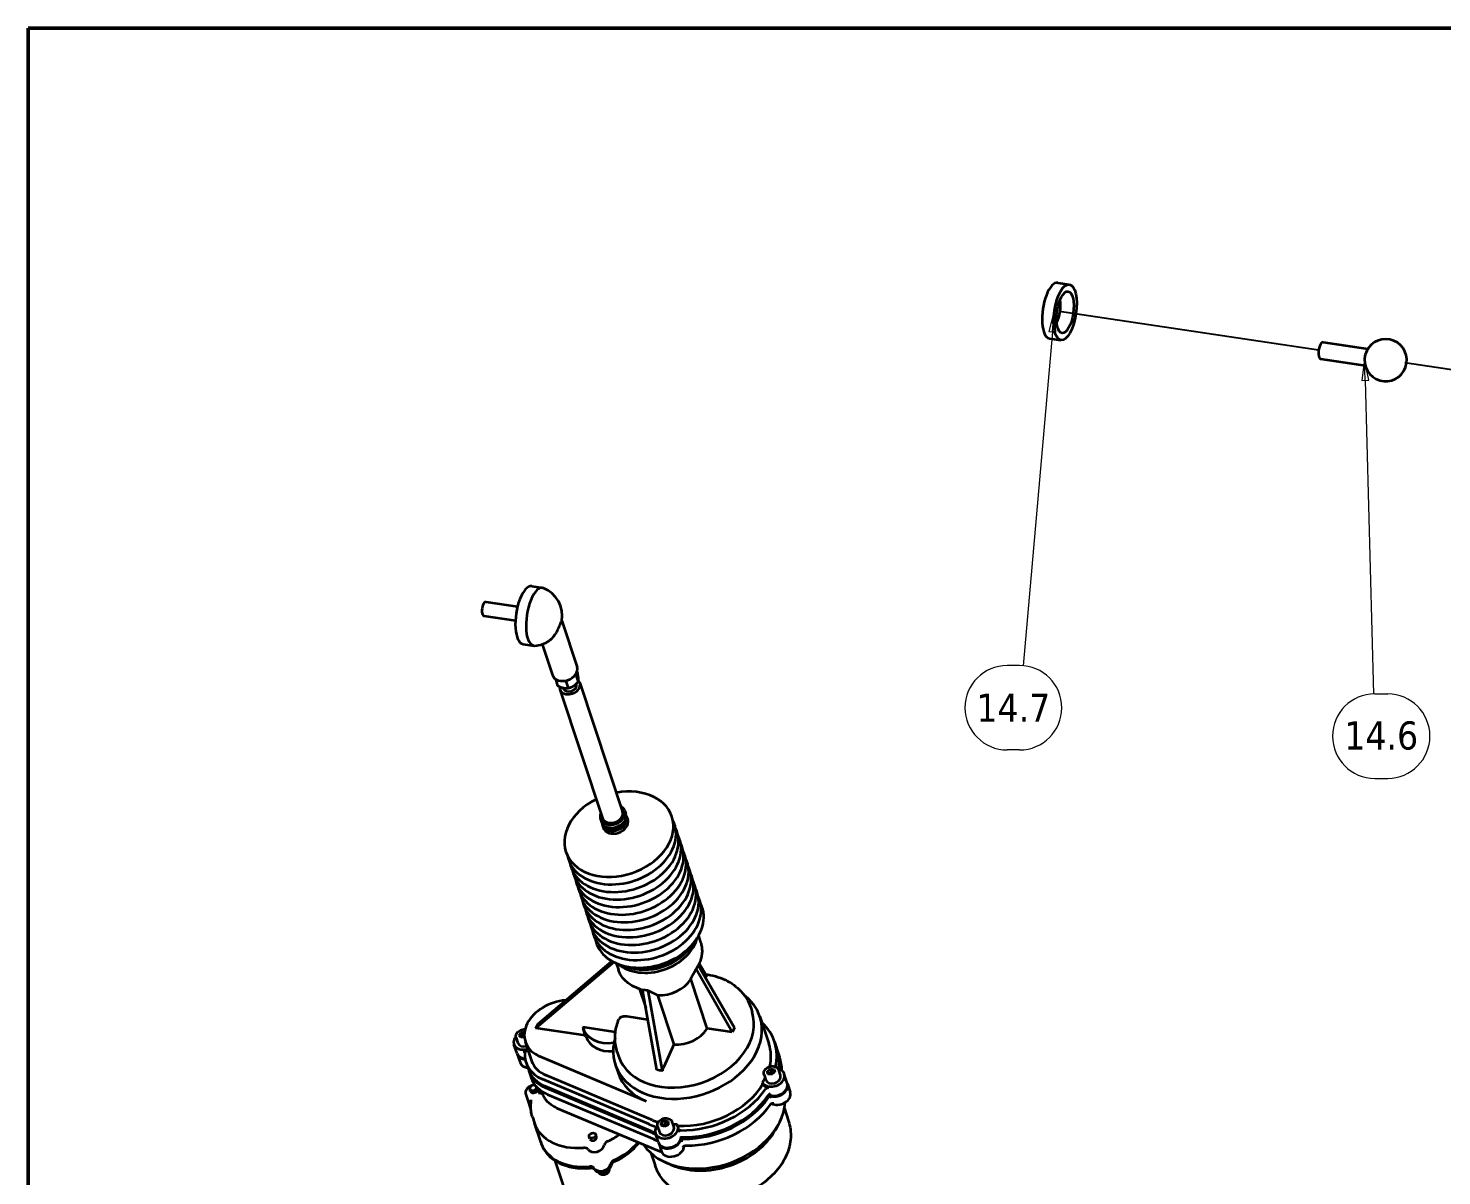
# Model space of a CAD drawing. Header units: millimetres. Extents: x 100 to 4572, y -190 to 4100.
# Drawn here: x 100 to 1105, y 3284 to 4100 of the extents above; entities that cross this region are included whole.
import ezdxf

# ---------------------------------------------------------------- set-up
doc = ezdxf.new("R2010")
doc.units = ezdxf.units.MM
doc.header["$LTSCALE"] = 10
for name, color, linetype, lineweight in [('Border (ISO)', 7, 'Continuous', 50), ('Symbol (ISO)', 7, 'Continuous', 18), ('Tweak Trail (ISO)', 7, 'Continuous', 25), ('Visible (ISO)', 7, 'Continuous', 35)]:
    doc.layers.add(name, color=color, linetype=linetype, lineweight=lineweight)
doc.styles.add('Note Text (ISO)', font='tahoma.ttf')

# ---------------------------------------------------------------- blocks, each defined once
blk = doc.blocks.new('Borders 1')
at = {"layer": 'Border (ISO)'}
for p, q in [((10, 410), (287, 410)), ((10, 10), (10, 410))]:
    blk.add_line(p, q, dxfattribs=at)
blk = doc.blocks.new('Balloon35')
at = {"layer": 'Symbol (ISO)'}
for p, q in [((105, 386.47), (104.79, 384.96)), ((105.04, 384.97), (105, 386.47)), ((105.29, 384.98), (105, 386.47)), ((104.79, 384.96), (105.29, 384.98)), ((105.04, 384.97), (105.64, 362.68)), ((105.72, 362.68), (106.64, 362.68)), ((105.72, 356.68), (106.64, 356.68))]:
    blk.add_line(p, q, dxfattribs=at)
at = {"layer": 'Symbol (ISO)', "flags": 128}
blk.add_lwpolyline([(105.29, 384.98), (105, 386.47), (104.79, 384.96), (105.29, 384.98)], dxfattribs=at)
at = {"layer": 'Symbol (ISO)'}
for centre, start, end in [((105.72, 359.68), 90, 270), ((106.64, 359.68), 270, 90)]:
    blk.add_arc(centre, 3, start, end, dxfattribs=at)
blk.add_solid([(105.29, 384.98), (105, 386.47), (104.79, 384.96), (105.29, 384.98)], dxfattribs=at)
at = {"layer": 'Symbol (ISO)', "insert": (106.18, 359.71), "char_height": 2, "attachment_point": 5, "style": 'Note Text (ISO)'}
blk.add_mtext('14.6', dxfattribs=at)
blk = doc.blocks.new('Balloon36')
at = {"layer": 'Symbol (ISO)'}
for p, q in [((82.94, 389.92), (82.56, 388.44)), ((82.81, 388.42), (82.94, 389.92)), ((83.06, 388.4), (82.94, 389.92)), ((82.81, 388.42), (80.73, 364.67)), ((82.56, 388.44), (83.06, 388.4)), ((80.47, 364.7), (79.59, 364.7)), ((80.47, 358.7), (79.59, 358.7))]:
    blk.add_line(p, q, dxfattribs=at)
at = {"layer": 'Symbol (ISO)', "flags": 128}
blk.add_lwpolyline([(83.06, 388.4), (82.94, 389.92), (82.56, 388.44), (83.06, 388.4)], dxfattribs=at)
at = {"layer": 'Symbol (ISO)'}
for centre, start, end in [((79.59, 361.7), 90, 270), ((80.47, 361.7), 270, 90)]:
    blk.add_arc(centre, 3, start, end, dxfattribs=at)
blk.add_solid([(83.06, 388.4), (82.94, 389.92), (82.56, 388.44), (83.06, 388.4)], dxfattribs=at)
at = {"layer": 'Symbol (ISO)', "insert": (80.03, 361.7), "char_height": 2, "attachment_point": 5, "style": 'Note Text (ISO)'}
blk.add_mtext('14.7', dxfattribs=at)

msp = doc.modelspace()

# ---------------------------------------------------------------- linework, layer by layer
at = {"layer": 'Tweak Trail (ISO)'}
for p, q in [((1017.3, 3871.2), (833, 3898.7)), ((1274.3, 3832.9), (1078.6, 3862.1))]:
    msp.add_line(p, q, dxfattribs=at)
at = {"layer": 'Visible (ISO)'}
for p, q in [((831.8, 3919.1), (840, 3917.9)), ((825.9, 3879.5), (834.1, 3878.3)), ((1020.5, 3876.8), (1052.2, 3872.1)), ((1018.7, 3864.9), (1050.5, 3860.2)), ((457.9, 3703.4), (465.5, 3702.3)), ((425.3, 3692.3), (447.8, 3688.9)), ((423.8, 3682.4), (446.3, 3679)), ((479.2, 3678.7), (490.1, 3645.9)), ((451.7, 3662.2), (459.3, 3661.1)), ((465.3, 3662.2), (472.7, 3640.1)), ((474.7, 3637.5), (476.3, 3632.6)), ((489.2, 3640.5), (490.9, 3635.5)), ((490.1, 3642.6), (490.3, 3641.9)), ((477.8, 3629.9), (508.3, 3538.4)), ((480.1, 3631), (480.2, 3630.7)), ((482.2, 3635.9), (483.9, 3630.8)), ((489.6, 3634), (489.7, 3633.8)), ((492.1, 3634.6), (522.5, 3543.1)), ((506.7, 3537.9), (507.4, 3535.7)), ((524.1, 3543.7), (524.8, 3541.5)), ((525.5, 3539.3), (526.2, 3537.4)), ((508.1, 3533.6), (508.8, 3531.7)), ((576.4, 3454.8), (578, 3450.2)), ((462.4, 3392.3), (514.9, 3436.9)), ((516.2, 3436.2), (460.9, 3389.2)), ((517.9, 3435.4), (519.5, 3430.7)), ((600.5, 3386.3), (574.7, 3431.1)), ((574.8, 3431.3), (576, 3433.5)), ((576.3, 3434), (602, 3389.4)), ((582.1, 3426.4), (576.9, 3435.3)), ((536.8, 3415.9), (531, 3418.5)), ((534.6, 3416.9), (539, 3403.6)), ((546.9, 3359.5), (536.7, 3416.7)), ((582.6, 3389), (570.9, 3424.2)), ((482.1, 3409.1), (479.7, 3408.8)), ((540.5, 3416.2), (550.7, 3358.9)), ((547.3, 3412.7), (559, 3377.5)), ((540.5, 3395.2), (525.7, 3397.5)), ((613.6, 3403.8), (614.6, 3400.9)), ((620.1, 3397.5), (626.5, 3378.2)), ((450.3, 3386.2), (452.8, 3386.7)), ((460.9, 3389.2), (462.4, 3392.3)), ((496.1, 3384), (460.9, 3389.2)), ((517.5, 3386.4), (494.2, 3389.9)), ((496.4, 3383), (494.5, 3388.9)), ((600.5, 3386.3), (582.6, 3389)), ((602, 3389.4), (600.5, 3386.3)), ((447.5, 3371.2), (445.3, 3377.6)), ((446.8, 3382.4), (448.1, 3378.6)), ((449, 3384.1), (450.3, 3386.2)), ((450.5, 3382.5), (449, 3384.1)), ((451, 3384), (450.3, 3386.2)), ((452.7, 3382.9), (450.5, 3382.5)), ((457.9, 3366), (453.4, 3379.5)), ((559, 3377.5), (551.7, 3361.8)), ((630.5, 3379.5), (632.1, 3374.6)), ((447.6, 3370.7), (449.6, 3364.7)), ((463.5, 3369.2), (539.2, 3337.3)), ((518.7, 3372.2), (519.7, 3369.3)), ((632.5, 3373.6), (634.1, 3368.7)), ((453.9, 3364.7), (455.5, 3359.8)), ((455.9, 3358.8), (457.5, 3353.9)), ((517.3, 3363.4), (519.3, 3357.4)), ((623.1, 3356.1), (624.4, 3352.3)), ((625.4, 3358.7), (627.7, 3360.4)), ((625.8, 3356.6), (625.4, 3358.7)), ((626.2, 3356.6), (625.4, 3358.7)), ((628.4, 3356.2), (625.8, 3356.6)), ((627.7, 3360.4), (630.3, 3359.9)), ((628.4, 3358.2), (627.7, 3360.4)), ((630.7, 3357.9), (628.4, 3356.2)), ((630.3, 3359.9), (630.7, 3357.9)), ((633.3, 3359.6), (634.6, 3355.7)), ((639.5, 3350.2), (637.4, 3356.6)), ((461.9, 3345.9), (461.3, 3347.5)), ((541.3, 3321), (465.6, 3352.9)), ((542.9, 3316.1), (467.2, 3348.1)), ((467.5, 3347), (543.2, 3315)), ((543.7, 3323.8), (468, 3355.8)), ((622.3, 3349.5), (621.9, 3350.6)), ((639.7, 3349.6), (641.7, 3343.7)), ((455.3, 3337.7), (453.9, 3342)), ((457.3, 3331.9), (455.3, 3337.7)), ((457.1, 3344.3), (456.6, 3345.9)), ((463, 3342.9), (464, 3345.1)), ((464.1, 3345), (463, 3342.9)), ((465.7, 3342.5), (463, 3342.9)), ((465.1, 3344.3), (465.6, 3342.9)), ((469.2, 3342.1), (544.9, 3310.2)), ((458.4, 3326.1), (459.8, 3321.8)), ((547.8, 3302), (476, 3332.2)), ((637.5, 3332), (640.5, 3323)), ((464.3, 3308.4), (459.8, 3321.8)), ((547.4, 3319.2), (548.7, 3315.4)), ((549.9, 3322.1), (552.4, 3323.5)), ((549.9, 3320), (549.9, 3322.1)), ((549.9, 3322.1), (550.7, 3320)), ((552.3, 3319.2), (549.9, 3320)), ((554.8, 3320.6), (552.3, 3319.2)), ((552.4, 3323.5), (554.8, 3322.8)), ((553.1, 3321.4), (552.4, 3323.5)), ((554.8, 3322.8), (554.8, 3320.6)), ((557.6, 3322.7), (558.9, 3318.8)), ((562.1, 3318.6), (561.7, 3319.7)), ((631.1, 3316.8), (633.3, 3320.7)), ((464.3, 3308.4), (464.6, 3307.3)), ((499.3, 3310.5), (498.7, 3312.1)), ((504, 3312), (503.5, 3313.6)), ((548, 3308), (545.9, 3314.4)), ((548.2, 3307.4), (550.2, 3301.5)), ((542.6, 3300.5), (545.6, 3291.5)), ((474.4, 3295.1), (490.4, 3247.1)), ((556.8, 3292.1), (552.7, 3294))]:
    msp.add_line(p, q, dxfattribs=at)
for centre, radius, start, end in [((1065, 3864.1), 15, 177.7582, 165.2721), ((458.1, 3682.3), 21.4, 350.1978, 67.7415), ((458.1, 3682.3), 21.4, 275.2889, 304.3802)]:
    msp.add_arc(centre, radius, start, end, dxfattribs=at)
for centre, major_axis, ratio, start_param, end_param in [((828.9, 3899.3), (3, 19.8), 0.387231, 0, 3.141593), ((828.9, 3899.3), (1.8, 11.9), 0.387231, 3.967795, 5.456983), ((1019.6, 3870.9), (0.89, 5.93), 0.387231, 0, 3.141593), ((1052.4, 3866), (-0.89, -5.93), 0.387231, 4.437058, 4.98772), ((454.8, 3682.8), (3.1, 20.6), 0.387231, 0, 3.141593), ((462.4, 3681.7), (3.1, 20.6), 0.387231, 6.188545, 9.519419), ((424.5, 3687.3), (0.74, 4.95), 0.387231, 0, 3.141593), ((481.4, 3643), (8.7, 2.89), 0.73262, 3.141593, 6.283185), ((485, 3632.3), (7.12, 2.37), 0.73262, 2.783674, 6.656703), ((485, 3632.3), (4.74, 1.58), 0.73262, 3.141593, 6.283185), ((519.9, 3527.1), (37.7, 12.5), 0.73262, 1.760774, 7.664004), ((515.4, 3540.8), (8.7, 2.89), 0.73262, 2.529038, 6.89574), ((516.1, 3538.6), (8.7, 2.89), 0.73262, 3.141593, 6.283185), ((516.8, 3536.5), (8.7, 2.89), 0.73262, 2.971861, 6.452917), ((515.4, 3540.8), (7.12, 2.37), 0.73262, 3.141593, 6.283185), ((517.5, 3534.5), (8.7, 2.89), 0.73262, 3.141593, 6.283185), ((521.7, 3521.7), (37.7, 12.5), 0.73262, 3.043972, 6.380806), ((523.5, 3516.3), (37.7, 12.5), 0.73262, 3.043972, 6.380806), ((516.8, 3536.5), (-7.12, -2.37), 0.73262, 0.402293, 2.739299), ((525.3, 3511), (37.7, 12.5), 0.73262, 3.043972, 6.380806), ((527.1, 3505.6), (37.7, 12.5), 0.73262, 3.043972, 6.380806), ((528.9, 3500.2), (37.7, 12.5), 0.73262, 3.043972, 6.380806), ((530.7, 3494.8), (37.7, 12.5), 0.73262, 3.043972, 6.380806), ((532.5, 3489.4), (37.7, 12.5), 0.73262, 3.043972, 6.380806), ((534.2, 3484.1), (37.7, 12.5), 0.73262, 3.043972, 6.380806), ((536, 3478.7), (37.7, 12.5), 0.73262, 3.043972, 6.380806), ((537.8, 3473.3), (37.7, 12.5), 0.73262, 3.043972, 6.380806), ((539.6, 3467.9), (37.7, 12.5), 0.73262, 3.043972, 6.380806), ((541.4, 3462.5), (37.7, 12.5), 0.73262, 3.043972, 6.380806), ((544.4, 3453.4), (-30.8, -10.3), 0.73262, 0.418871, 2.722722), ((543.7, 3455.5), (-30.8, -10.3), 0.73262, 0.696873, 2.44472), ((543.7, 3455.5), (-29.3, -9.7), 0.73262, 1.00954, 2.132053), ((552.7, 3428.5), (-19.8, -6.6), 0.73262, 1.065768, 2.43623), ((479.5, 3388.1), (-26.1, -8.7), 0.73262, 4.46565, 6.978592), ((568.7, 3380.4), (51.4, 17.1), 0.73262, 2.7516, 6.750175), ((567.1, 3385.1), (47.4, 15.8), 0.73262, 3.141593, 6.283185), ((566.2, 3388), (47.4, 15.8), 0.73262, 0, 0.000037), ((516.2, 3396.1), (-21.7, -7.2), 0.73262, 6.221067, 7.623511), ((564.4, 3393.4), (-19.8, -6.6), 0.73262, 1.065768, 2.43623), ((575.1, 3361.1), (55.4, 18.4), 0.73262, 5.871763, 6.663437), ((453.2, 3380.3), (-7.91, -2.63), 0.73262, 5.41143, 7.844081), ((453.2, 3380.3), (-5.14, -1.71), 0.73262, 0, 1.555564), ((518.2, 3390.2), (-21.7, -7.2), 0.73262, 0, 1.225258), ((568.7, 3380.4), (-51.4, -17.1), 0.73262, 5.816196, 5.893193), ((575.1, 3361.1), (51.4, 17.1), 0.73262, 5.87763, 6.283185), ((455.4, 3373.8), (-7.91, -2.63), 0.73262, 0, 1.069084), ((455.5, 3373.3), (-7.91, -2.63), 0.73262, 6.236716, 7.341015), ((453.6, 3379.2), (-7.91, -2.63), 0.73262, 1.116284, 1.560895), ((483.9, 3374.7), (-30, -10), 0.73262, 5.979355, 6.978592), ((566.2, 3388), (-47.4, -15.8), 0.73262, 6.283156, 6.283193), ((576.7, 3356.2), (55.4, 18.4), 0.73262, 5.942627, 6.283185), ((577.1, 3355.1), (55.4, 18.4), 0.73262, 5.963618, 6.296458), ((578.7, 3350.3), (55.4, 18.4), 0.73262, 6.052252, 6.283185), ((457.5, 3367.4), (-7.91, -2.63), 0.73262, 0, 1.035727), ((485.6, 3369.8), (-30, -10), 0.73262, 0, 0.695407), ((485.9, 3368.8), (-30, -10), 0.73262, 6.258715, 6.978592), ((483.9, 3374.7), (-26.1, -8.7), 0.73262, 0, 0.695407), ((570.7, 3374.5), (-51.4, -17.1), 0.73262, 0, 0.695407), ((629.5, 3354), (-7.91, -2.63), 0.73262, 0.139319, 4.013348), ((458.9, 3346.7), (-2.37, -0.79), 0.73262, 3.696067, 9.466205), ((487.5, 3363.9), (-30, -10), 0.73262, 0, 0.695407), ((575.1, 3361.1), (-51.4, -17.1), 0.73262, 1.074267, 2.431959), ((574.8, 3362.1), (-51.4, -17.1), 0.73262, 2.431959, 2.516581), ((629.9, 3352.9), (-7.91, -2.63), 0.73262, 0.139319, 0.882171), ((625.6, 3345.5), (-1.58, -0.53), 0.73262, 4.023763, 5.51113), ((629.5, 3354), (5.14, 1.71), 0.73262, 3.141593, 6.283185), ((631.6, 3347.5), (7.91, 2.63), 0.73262, 3.787293, 6.283185), ((631.8, 3347), (7.91, 2.63), 0.73262, 3.837261, 6.329654), ((461.3, 3339.7), (-5.93, -1.97), 0.73262, 0, 0.633805), ((461.3, 3339.7), (-5.93, -1.97), 0.73262, 0, 0.633805), ((459.5, 3345.1), (2.37, 0.79), 0.73262, 3.141593, 6.283185), ((585.2, 3330.7), (51.4, 17.1), 0.73262, 3.348163, 5.993395), ((575.1, 3361.1), (-55.4, -18.4), 0.73262, 1.132461, 2.369537), ((576.7, 3356.2), (-55.4, -18.4), 0.73262, 1.132461, 2.369537), ((577.1, 3355.1), (55.4, 18.4), 0.73262, 4.274054, 5.51113), ((633.8, 3341.1), (7.91, 2.63), 0.73262, 3.728143, 6.283185), ((578.7, 3350.3), (-55.4, -18.4), 0.73262, 1.132461, 2.369537), ((497.4, 3334.3), (-37.6, -12.5), 0.73262, 0, 1.259278), ((497.4, 3334.3), (-37.6, -12.5), 0.73262, 0, 1.259278), ((575.1, 3361.1), (-55.4, -18.4), 0.73262, 0.695407, 0.798741), ((576.7, 3356.2), (-55.4, -18.4), 0.73262, 0.695407, 0.7563), ((575.1, 3361.1), (-51.4, -17.1), 0.73262, 0.695407, 0.788819), ((553.8, 3317.1), (-7.91, -2.63), 0.73262, 5.41143, 9.645864), ((545.4, 3318), (-1.58, -0.53), 0.73262, 3.597635, 3.940333), ((553.8, 3317.1), (5.14, 1.71), 0.73262, 3.141593, 6.283185), ((586.8, 3326.1), (-47.4, -15.8), 0.73262, 0.670584, 2.471008), ((574.8, 3362.1), (-51.4, -17.1), 0.73262, 1.01197, 1.070039), ((554.2, 3316), (7.91, 2.63), 0.73262, 5.76142, 6.283185), ((563.5, 3315.3), (-1.58, -0.53), 0.73262, 4.274054, 5.76142), ((501.8, 3320.8), (-37.6, -12.5), 0.73262, 0, 1.259278), ((501.8, 3320.8), (-37.6, -12.5), 0.73262, 0, 1.259278), ((502.2, 3319.8), (-37.6, -12.5), 0.73262, 0, 1.259278), ((503.4, 3305.9), (5.93, 1.97), 0.73262, 3.353673, 5.907912), ((503.4, 3305.9), (-5.93, -1.97), 0.73262, 0.21208, 2.766319), ((501.6, 3311.2), (2.37, 0.79), 0.73262, 3.141593, 6.283185), ((513.5, 3306.3), (-3.95, -1.31), 0.73262, 4.860714, 5.907912), ((513.5, 3306.3), (-3.95, -1.31), 0.73262, 4.860714, 5.907912), ((497.4, 3334.3), (-37.6, -12.5), 0.73262, 1.719121, 1.961518), ((497.4, 3334.3), (37.6, 12.5), 0.73262, 4.860714, 5.10311), ((501.8, 3320.8), (37.6, 12.5), 0.73262, 4.860714, 5.421086), ((501.8, 3320.8), (37.6, 12.5), 0.73262, 4.860714, 5.421086), ((502.2, 3319.8), (-37.6, -12.5), 0.73262, 1.719121, 2.304565), ((577.1, 3355.1), (55.4, 18.4), 0.73262, 3.837, 3.896938), ((578.7, 3350.3), (-55.4, -18.4), 0.73262, 0.695407, 0.755345), ((555.9, 3310.6), (-7.91, -2.63), 0.73262, 0, 2.879471), ((556.1, 3310.1), (-7.91, -2.63), 0.73262, 6.236716, 9.089515), ((494.3, 3301.1), (3.95, 1.31), 0.73262, 0.21208, 1.259278), ((494.3, 3301.1), (3.95, 1.31), 0.73262, 0.21208, 1.259278), ((558.1, 3304.2), (7.91, 2.63), 0.73262, 3.141593, 6.05794), ((498.7, 3287.7), (3.95, 1.31), 0.73262, 0.21208, 1.259278), ((498.7, 3287.7), (3.95, 1.31), 0.73262, 0.21208, 1.259278), ((499.1, 3286.6), (3.95, 1.31), 0.73262, 0.21208, 1.259278), ((507.9, 3292.4), (-5.93, -1.97), 0.73262, 0.21208, 2.766319), ((507.9, 3292.4), (-5.93, -1.97), 0.73262, 0.21208, 2.766319), ((508.3, 3291.3), (5.93, 1.97), 0.73262, 3.353673, 5.907912), ((518, 3292.8), (-3.95, -1.31), 0.73262, 4.860714, 5.907912), ((518, 3292.8), (-3.95, -1.31), 0.73262, 4.860714, 5.907912), ((518.3, 3291.7), (-3.95, -1.31), 0.73262, 4.860714, 5.907912)]:
    msp.add_ellipse(centre, major_axis=major_axis, ratio=ratio, start_param=start_param, end_param=end_param, dxfattribs=at)
for centre, major_axis, ratio in [((837.1, 3898.1), (3, 19.8), 0.387231), ((837.1, 3898.1), (2.2, 14.8), 0.387231), ((501.1, 3312.9), (2.37, 0.79), 0.73262)]:
    msp.add_ellipse(centre, major_axis=major_axis, ratio=ratio, dxfattribs=at)
for points, knots in [([(479.2, 3678.7), (479.2, 3678.6), (479.1, 3678.5), (478.9, 3678.2), (478.8, 3678), (478.5, 3677.6), (478.3, 3677.2), (478.1, 3676.7), (477.9, 3676.3), (477.7, 3675.7), (477.2, 3674.6), (477, 3674), (476.2, 3672.2), (475.6, 3671), (474.1, 3668.6), (473.1, 3667.3), (471.5, 3665.6), (470.8, 3665.1), (470.2, 3664.7)], [-0.688332, -0.688332, -0.688332, -0.688332, -0.470274, -0.470274, -0.235137, -0.235137, 0, 0, 0, 0.235137, 0.235137, 0.470274, 0.470274, 0.940548, 0.940548, 1.544902, 1.544902, 1.904611, 1.904611, 1.904611, 1.904611]), ([(578, 3450.2), (578.4, 3449.1), (578.6, 3448), (578.9, 3445.8), (579, 3444.6), (578.9, 3442.4), (578.8, 3441.2), (578.3, 3439), (578, 3437.8), (577.1, 3435.6), (576.6, 3434.6), (576, 3433.5)], [2.5363971, 2.5363971, 2.5363971, 2.5363971, 2.6705139, 2.6705139, 2.8046308, 2.8046308, 2.9387476, 2.9387476, 3.0728645, 3.0728645, 3.2069813, 3.2069813, 3.2069813, 3.2069813]), ([(531, 3418.5), (529.9, 3419), (528.9, 3419.6), (526.9, 3420.9), (526, 3421.6), (524.2, 3423.1), (523.5, 3423.9), (522, 3425.7), (521.4, 3426.6), (520.3, 3428.6), (519.8, 3429.7), (519.5, 3430.7)], [5.0074056, 5.0074056, 5.0074056, 5.0074056, 5.1415224, 5.1415224, 5.2756393, 5.2756393, 5.4097561, 5.4097561, 5.5438729, 5.5438729, 5.6779898, 5.6779898, 5.6779898, 5.6779898]), ([(581.4, 3427.6), (583.8, 3427.3), (586.2, 3426.8), (593.3, 3424.7), (597.7, 3422.7), (605.1, 3417.3), (608.2, 3414.1), (611.8, 3408.3), (612.9, 3406.1), (613.6, 3403.8)], [1.5582847, 1.5582847, 1.5582847, 1.5582847, 1.718763, 1.718763, 2.0504864, 2.0504864, 2.3616486, 2.3616486, 2.5363602, 2.5363602, 2.5363602, 2.5363602]), ([(582.1, 3426.4), (582.1, 3426.4), (582.1, 3426.3), (581.9, 3426.1), (581.7, 3425.8), (581.4, 3425.4), (581.4, 3425.3), (581.3, 3425.3)], [1.1001712, 1.1001712, 1.1001712, 1.1001712, 1.1109453, 1.1109453, 1.2963506, 1.2963506, 1.3302656, 1.3302656, 1.3302656, 1.3302656]), ([(525.7, 3397.5), (525.3, 3397.5), (524.8, 3397.6), (523.8, 3397.6), (523.3, 3397.5), (522.6, 3397.4), (522.2, 3397.3), (521.4, 3397), (521.1, 3396.9), (520.6, 3396.5), (520.4, 3396.3), (520.1, 3395.8), (520, 3395.7), (519.9, 3395.5)], [4.44592, 4.44592, 4.44592, 4.44592, 4.631326, 4.631326, 4.816731, 4.816731, 5.001996, 5.001996, 5.187261, 5.187261, 5.372406, 5.372406, 5.491799, 5.491799, 5.491799, 5.491799]), ([(446.8, 3382.4), (446.7, 3382.8), (446.6, 3383.3), (446.7, 3384.2), (446.8, 3384.6), (447.2, 3385.5), (447.5, 3385.9), (448.2, 3386.7), (448.6, 3387.1), (449.6, 3387.7), (450.1, 3387.9), (451.2, 3388.3), (451.8, 3388.4), (452.6, 3388.5), (452.9, 3388.5), (453.2, 3388.4)], [2.429334, 2.429334, 2.429334, 2.429334, 2.720489, 2.720489, 3.021734, 3.021734, 3.341737, 3.341737, 3.672826, 3.672826, 4.006665, 4.006665, 4.340717, 4.340717, 4.503984, 4.503984, 4.503984, 4.503984]), ([(518.7, 3372.2), (518.2, 3373.7), (517.9, 3375.2), (517.3, 3378.3), (517.2, 3379.9), (517.1, 3383.1), (517.2, 3384.6), (517.6, 3387.8), (517.9, 3389.4), (518.8, 3392.5), (519.3, 3394), (519.9, 3395.5)], [5.6780267, 5.6780267, 5.6780267, 5.6780267, 5.7905755, 5.7905755, 5.9031243, 5.9031243, 6.0156731, 6.0156731, 6.1282219, 6.1282219, 6.2407707, 6.2407707, 6.2407707, 6.2407707]), ([(453.1, 3371.7), (453.1, 3371.9), (453.1, 3372), (453, 3372.3), (452.9, 3372.5), (452.6, 3372.7), (452.5, 3372.7), (452.2, 3372.8), (452, 3372.8), (451.8, 3372.8)], [0, 0, 0, 0, 0.0781289, 0.0781289, 0.1562578, 0.1562578, 0.2205225, 0.2205225, 0.2847872, 0.2847872, 0.2847872, 0.2847872]), ([(550.7, 3358.9), (550.1, 3359), (549.5, 3359.1), (548.8, 3359.2), (548.2, 3359.3), (547.6, 3359.4), (546.9, 3359.5)], [-0.2437073, -0.2437073, -0.2437073, -0.2437073, 0, 0, 0, 0.2437073, 0.2437073, 0.2437073, 0.2437073]), ([(551.7, 3361.8), (551.6, 3361.4), (551.4, 3361), (551, 3360), (550.9, 3359.5), (550.8, 3359), (550.7, 3358.9), (550.7, 3358.9)], [4.4459202, 4.4459202, 4.4459202, 4.4459202, 4.6313255, 4.6313255, 4.8167308, 4.8167308, 4.8275049, 4.8275049, 4.8275049, 4.8275049]), ([(623.1, 3356.1), (622.9, 3356.6), (622.9, 3357), (622.9, 3357.9), (623.1, 3358.3), (623.4, 3359.2), (623.7, 3359.6), (624.4, 3360.4), (624.9, 3360.8), (625.8, 3361.4), (626.4, 3361.6), (627.5, 3362), (628.1, 3362.1), (629.2, 3362.2), (629.8, 3362.1), (630.8, 3361.9), (631.3, 3361.7), (632.2, 3361.2), (632.5, 3360.9), (633.1, 3360.2), (633.2, 3359.9), (633.3, 3359.6)], [3.040964, 3.040964, 3.040964, 3.040964, 3.332119, 3.332119, 3.633364, 3.633364, 3.953368, 3.953368, 4.284456, 4.284456, 4.618296, 4.618296, 4.952347, 4.952347, 5.286155, 5.286155, 5.616946, 5.616946, 5.935487, 5.935487, 6.182556, 6.182556, 6.182556, 6.182556]), ([(453.9, 3342), (453.8, 3342.5), (453.7, 3343), (453.7, 3344), (453.8, 3344.5), (454.2, 3345.6), (454.5, 3346.1), (455.3, 3347), (455.8, 3347.5), (456.9, 3348.2), (457.5, 3348.5), (458.7, 3348.9), (459.4, 3349.1), (460, 3349.1)], [5.67799, 5.67799, 5.67799, 5.67799, 5.945981, 5.945981, 6.22705, 6.22705, 6.539081, 6.539081, 6.8788, 6.8788, 7.229333, 7.229333, 7.555562, 7.555562, 7.555562, 7.555562]), ([(458.4, 3326.1), (458.1, 3326.8), (457.9, 3327.6), (457.6, 3329), (457.5, 3329.8), (457.3, 3331.3), (457.3, 3332), (457.2, 3333.6), (457.3, 3334.3), (457.4, 3335.9), (457.5, 3336.7), (457.6, 3337.4)], [5.6779898, 5.6779898, 5.6779898, 5.6779898, 5.7530445, 5.7530445, 5.8280992, 5.8280992, 5.903154, 5.903154, 5.9782087, 5.9782087, 6.0532635, 6.0532635, 6.0532635, 6.0532635]), ([(457.6, 3337.4), (457.6, 3337.5), (457.6, 3337.5), (457.6, 3337.7), (457.6, 3337.7), (457.6, 3337.8), (457.6, 3337.9), (457.6, 3338), (457.6, 3338), (457.6, 3338.1), (457.6, 3338.2), (457.6, 3338.2)], [3.3715145, 3.3715145, 3.3715145, 3.3715145, 3.4465692, 3.4465692, 3.521624, 3.521624, 3.5966787, 3.5966787, 3.6717335, 3.6717335, 3.7467882, 3.7467882, 3.7467882, 3.7467882]), ([(476, 3332.2), (475, 3332.7), (474, 3333.2), (472.2, 3334.3), (471.4, 3334.9), (469.8, 3336.2), (469.1, 3336.9), (467.8, 3338.5), (467.2, 3339.3), (466.3, 3341), (465.9, 3341.9), (465.6, 3342.9)], [4.9825827, 4.9825827, 4.9825827, 4.9825827, 5.1216641, 5.1216641, 5.2607455, 5.2607455, 5.3998269, 5.3998269, 5.5389083, 5.5389083, 5.6779898, 5.6779898, 5.6779898, 5.6779898]), ([(625.8, 3341.1), (625.9, 3341.3), (626, 3341.4), (626.3, 3341.8), (626.5, 3341.9), (626.8, 3342.3), (627, 3342.4), (627.3, 3342.7), (627.5, 3342.8), (627.6, 3342.9)], [0.3602772, 0.3602772, 0.3602772, 0.3602772, 0.4333007, 0.4333007, 0.5063242, 0.5063242, 0.6134393, 0.6134393, 0.7049977, 0.7049977, 0.7049977, 0.7049977]), ([(628.6, 3339.8), (628.3, 3340.1), (627.9, 3340.3), (627.4, 3340.4), (627.1, 3340.5), (626.7, 3340.4), (626.6, 3340.4), (626.4, 3340.2), (626.3, 3340.2), (626.2, 3340)], [0, 0, 0, 0, 0.1488142, 0.1488142, 0.263827, 0.263827, 0.3396989, 0.3396989, 0.4111762, 0.4111762, 0.4111762, 0.4111762]), ([(628.6, 3339.8), (628.4, 3340), (628.3, 3340.1), (627.7, 3340.6), (627.4, 3340.9), (627, 3341.3)], [3.9099264, 3.9099264, 3.9099264, 3.9099264, 3.9880951, 3.9880951, 4.1677498, 4.1677498, 4.1677498, 4.1677498]), ([(627.8, 3335.2), (627.9, 3335.4), (628, 3335.5), (628.4, 3335.7), (628.6, 3335.8), (629, 3336), (629.1, 3336), (629.5, 3336), (629.7, 3336), (629.9, 3336)], [0, 0, 0, 0, 0.0781289, 0.0781289, 0.1562578, 0.1562578, 0.2272955, 0.2272955, 0.2983332, 0.2983332, 0.2983332, 0.2983332]), ([(640.5, 3323), (641.7, 3319.3), (642.2, 3315.3), (641.8, 3307.2), (640.7, 3303), (637.3, 3294.9), (634.7, 3290.9), (628.2, 3283.6), (624.2, 3280.2), (615.4, 3274.4), (610.5, 3272.1), (600.2, 3268.7), (594.9, 3267.6), (584.3, 3266.9), (579, 3267.2), (569.1, 3269.3), (564.5, 3271.1), (556.4, 3275.9), (553, 3278.9), (548.3, 3285.2), (546.7, 3288.3), (545.6, 3291.5)], [2.536397, 2.536397, 2.536397, 2.536397, 2.819487, 2.819487, 3.114191, 3.114191, 3.432494, 3.432494, 3.766813, 3.766813, 4.105711, 4.105711, 4.445072, 4.445072, 4.783981, 4.783981, 5.11824, 5.11824, 5.435208, 5.435208, 5.67799, 5.67799, 5.67799, 5.67799]), ([(547.4, 3319.2), (547.2, 3319.6), (547.2, 3320.1), (547.2, 3320.9), (547.4, 3321.4), (547.7, 3322.3), (548, 3322.7), (548.7, 3323.5), (549.2, 3323.8), (550.1, 3324.5), (550.7, 3324.7), (551.8, 3325.1), (552.4, 3325.2), (553.5, 3325.3), (554.1, 3325.2), (555.1, 3325), (555.6, 3324.8), (556.5, 3324.3), (556.9, 3324), (557.4, 3323.3), (557.5, 3323), (557.6, 3322.7)], [0.792502, 0.792502, 0.792502, 0.792502, 1.083657, 1.083657, 1.384902, 1.384902, 1.704906, 1.704906, 2.035994, 2.035994, 2.369834, 2.369834, 2.703885, 2.703885, 3.037693, 3.037693, 3.368484, 3.368484, 3.687025, 3.687025, 3.934094, 3.934094, 3.934094, 3.934094]), ([(563.2, 3311.5), (563.3, 3311.6), (563.5, 3311.6), (563.8, 3311.6), (564, 3311.6), (564.4, 3311.7), (564.6, 3311.7), (565.1, 3311.7), (565.3, 3311.7), (565.5, 3311.7)], [0.7620515, 0.7620515, 0.7620515, 0.7620515, 0.8536099, 0.8536099, 0.960725, 0.960725, 1.0337485, 1.0337485, 1.106772, 1.106772, 1.106772, 1.106772]), ([(564.2, 3310.6), (564.3, 3310.1), (564.3, 3309.6), (564.3, 3309.1), (564.3, 3308.9), (564.3, 3308.7), (564.3, 3308.5)], [-0.1796547, -0.1796547, -0.1796547, -0.1796547, 0, 0, 0, 0.0781687, 0.0781687, 0.0781687, 0.0781687]), ([(565.8, 3310.6), (565.7, 3310.6), (565.5, 3310.6), (565.2, 3310.5), (565.1, 3310.4), (564.8, 3310.1), (564.7, 3309.9), (564.5, 3309.5), (564.4, 3309.3), (564.3, 3308.9), (564.3, 3308.7), (564.3, 3308.5)], [0, 0, 0, 0, 0.0553416, 0.0553416, 0.1188051, 0.1188051, 0.2041741, 0.2041741, 0.2794896, 0.2794896, 0.3582505, 0.3582505, 0.3582505, 0.3582505]), ([(565.5, 3304.6), (565.6, 3304.8), (565.7, 3304.9), (566, 3305.2), (566.1, 3305.4), (566.5, 3305.6), (566.7, 3305.6), (567, 3305.7), (567.2, 3305.8), (567.4, 3305.8)], [0, 0, 0, 0, 0.0781289, 0.0781289, 0.1562578, 0.1562578, 0.2272955, 0.2272955, 0.2983332, 0.2983332, 0.2983332, 0.2983332]), ([(505.4, 3286.8), (505.5, 3286.6), (505.6, 3286.4), (506, 3286), (506.3, 3285.8), (506.9, 3285.4), (507.3, 3285.3), (508.1, 3285.1), (508.5, 3285.1), (509.4, 3285.2), (509.8, 3285.3), (510.7, 3285.5), (511.1, 3285.7), (511.8, 3286.2), (512.2, 3286.5), (512.7, 3287.1), (512.9, 3287.5), (513.2, 3288.2), (513.3, 3288.6), (513.3, 3289.1), (513.3, 3289.2), (513.3, 3289.4)], [3.3289, 3.3289, 3.3289, 3.3289, 3.511107, 3.511107, 3.812822, 3.812822, 4.132915, 4.132915, 4.463758, 4.463758, 4.797243, 4.797243, 5.130927, 5.130927, 5.464378, 5.464378, 5.794916, 5.794916, 6.113549, 6.113549, 6.251379, 6.251379, 6.251379, 6.251379])]:
    msp.add_open_spline(points, degree=3, knots=knots, dxfattribs=at)
for points, weights in [([(489, 3640.5), (489.1, 3640.5), (489.2, 3640.5)], [1.13179139885, 1.13410571882, 1.13608219927]), ([(489.2, 3640.5), (489.2, 3640.7), (489.2, 3640.8)], [1.13608219927, 1.1344281514, 1.1325374998]), ([(490.3, 3641.9), (490.7, 3639.4), (490.9, 3637.9)], [1.13608219927, 1.10632656264, 1]), ([(490.9, 3637.9), (491, 3636.4), (490.9, 3635.5)], [1, 1.10632656264, 1.13608219927]), ([(480.4, 3630.9), (478.6, 3631.3), (476.3, 3632.6)], [1, 1.10632656264, 1.13608219927]), ([(483.9, 3630.8), (482.1, 3630.5), (480.4, 3630.9)], [1.13608219927, 1.10632656264, 1]), ([(481.6, 3636.2), (481.9, 3636), (482.2, 3635.9)], [1.12660746074, 1.13204842002, 1.13608219927]), ([(482.2, 3635.9), (482.4, 3636.2), (482.7, 3636.4)], [1.13608219927, 1.13192351093, 1.12626914442]), ([(487.7, 3632.4), (486, 3631.3), (483.9, 3630.8)], [1, 1.10632656264, 1.13608219927]), ([(490.9, 3635.5), (489.3, 3633.5), (487.7, 3632.4)], [1.13608219927, 1.10632656264, 1]), ([(570.9, 3424.2), (572.5, 3427.1), (574.7, 3431.1)], [1.00000000002, 1.01381134911, 1.00599367121]), ([(574.7, 3431.1), (574.8, 3431.2), (574.8, 3431.3)], [1.02860985692, 1.02870116132, 1.02878105676]), ([(540.5, 3416.1), (544.6, 3414.1), (547.3, 3412.7)], [1, 1.01763864501, 1]), ([(451, 3384), (450.6, 3383.2), (450.3, 3382.7)], [1, 1.08834296211, 1.07578803419]), ([(452.6, 3384.2), (451.9, 3384), (451, 3384)], [1.07525670442, 1.09007574751, 1]), ([(628.4, 3358.2), (627.4, 3357.1), (626.2, 3356.6)], [1, 1.15378302151, 1.00182415029]), ([(630.6, 3357.8), (629.6, 3357.8), (628.4, 3358.2)], [1.04108643576, 1.13031268301, 1]), ([(553.1, 3321.4), (552, 3320.4), (550.7, 3320)], [1, 1.15470053838, 1]), ([(550.7, 3320), (550.7, 3319.8), (550.7, 3319.7)], [1, 1.01360905926, 1.02482373133]), ([(554.8, 3320.8), (554, 3320.9), (553.1, 3321.4)], [1.06721868568, 1.10534456703, 1])]:
    msp.add_rational_spline(points, weights, degree=2, dxfattribs=at)
for points in [[(536.7, 3416.7), (537.3, 3416.6), (538, 3416.5), (538.6, 3416.4)], [(538.6, 3416.4), (539.2, 3416.3), (539.8, 3416.2), (540.5, 3416.2)], [(540.5, 3416.2), (540.5, 3416.2), (540.5, 3416.1), (540.5, 3416.1)], [(627, 3341.3), (626.9, 3341.4), (626.9, 3341.6), (626.8, 3341.8)], [(564, 3310.9), (564.1, 3310.8), (564.1, 3310.7), (564.2, 3310.6)], [(550.4, 3301), (549.5, 3301.3), (548.6, 3301.6), (547.8, 3302)]]:
    msp.add_open_spline(points, degree=3, dxfattribs=at)

# ---------------------------------------------------------------- block references
at = {"xscale": 10, "yscale": 10, "zscale": 10}
msp.add_blockref('Borders 1', (0, 0), dxfattribs=at)
at = {"layer": 'Symbol (ISO)', "xscale": 10, "yscale": 10, "zscale": 10}
for name in ['Balloon36', 'Balloon35']:
    msp.add_blockref(name, (0, 0), dxfattribs=at)

doc.saveas('drawing.dxf')
